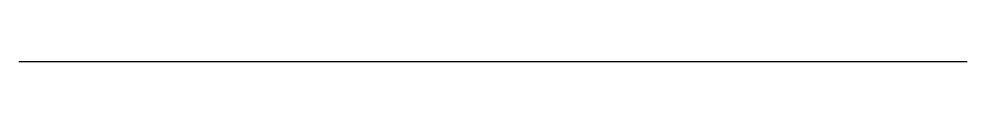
# Model space of a CAD drawing. Header units: millimetres. Extents: x 480 to 620, y 135 to 135.
import ezdxf

# ---------------------------------------------------------------- set-up
doc = ezdxf.new("R2010")
doc.units = ezdxf.units.MM

msp = doc.modelspace()

# ---------------------------------------------------------------- linework, layer by layer
at = {"extrusion": (0, -1, 0)}
msp.add_line((479.91, 135.36), (619.95, 135.36), dxfattribs=at)

doc.saveas('drawing.dxf')
